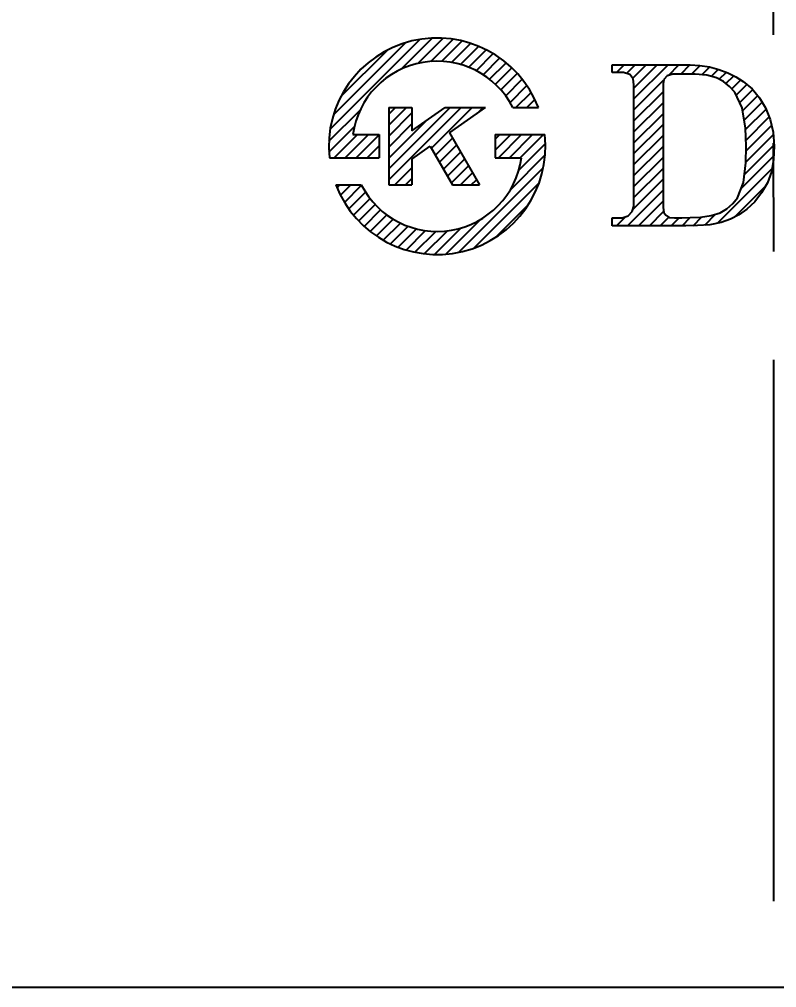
# Model space of a CAD drawing. Extents: x -14459 to -13865, y -11108 to -10688.
# Drawn here: x -14276.1 to -14263.87, y -10923.2 to -10907.55 of the extents above; entities that cross this region are included whole.
import ezdxf

# ---------------------------------------------------------------- set-up
doc = ezdxf.new("R2010")
doc.units = 0
doc.header["$LTSCALE"] = 7
doc.linetypes.add('CENTER', pattern=[2, 1.25, -0.25, 0.25, -0.25])
doc.linetypes.add('CENTER2', pattern=[1.125, 0.75, -0.125, 0.125, -0.125])
doc.layers.get('0').update_dxf_attribs({"color": 2, "linetype": 'CONTINUOUS'})
doc.layers.get('Defpoints').update_dxf_attribs({"linetype": 'CONTINUOUS'})
for name, color, linetype in [('CENTER', 1, 'CENTER2'), ('D', 2, 'CONTINUOUS'), ('DWG', 7, 'CONTINUOUS'), ('FL0702_BODY_DXF_CONTINUOUS_LINE', 7, 'CONTINUOUS')]:
    doc.layers.add(name, color=color, linetype=linetype)
doc.styles.add('DD', font='romans', dxfattribs={"bigfont": 'GHS.shx'})
doc.dimstyles.new('CWC', dxfattribs={"dimscale": 0, "dimtxt": 3.5, "dimasz": 3.5, "dimexe": 2, "dimexo": 1, "dimgap": 1, "dimtad": 1, "dimdec": 4, "dimdsep": 46, "dimtxsty": 'DD', "dimcen": 3, "dimclrd": 2, "dimclre": 2, "dimclrt": 2, "dimadec": 3, "dimazin": 2, "dimtfac": 1, "dimtdec": 4, "dimtmove": 0, "dimatfit": 3, "dimfxl": 1, "dimtvp": 1, "dimtolj": 1, "dimtzin": 0, "dimlwd": -1, "dimlwe": -1, "dimarcsym": 0})
pattern_1 = [(45, (-54799.6698, -25925.32806), (-0.08838834765, 0.08838834765), [])]

# ---------------------------------------------------------------- blocks, each defined once
blk = doc.blocks.new('*D2')
at = {"layer": 'Defpoints', "color": 0, "transparency": 16777216}
for p in [(-14898.431, -11901.19), (-14949.242, -12037.281), (-14923.409, -12037.281)]:
    blk.add_point(p, dxfattribs=at)
at = {"layer": 'DWG', "color": 2, "transparency": 16777216}
for p, q in [((-14899.431, -11901.19), (-14951.242, -11901.19)), ((-14949.242, -11904.69), (-14949.242, -12033.781)), ((-14924.409, -12037.281), (-14951.242, -12037.281))]:
    blk.add_line(p, q, dxfattribs=at)
for points in [[(-14949.825, -11904.69), (-14948.659, -11904.69), (-14949.242, -11901.19)], [(-14949.825, -12033.781), (-14948.659, -12033.781), (-14949.242, -12037.281)]]:
    blk.add_solid(points, dxfattribs=at)
at = {"layer": 'DWG', "color": 2, "transparency": 16777216, "insert": (-14952.909, -11969.236), "char_height": 3.5, "attachment_point": 5, "rotation": 90, "style": 'DD'}
blk.add_mtext('\\A1;(136)', dxfattribs=at)

msp = doc.modelspace()

# ---------------------------------------------------------------- hatches: boundary and pattern name
at = {"layer": 'D'}
h = msp.add_hatch(dxfattribs=at)
h.set_pattern_fill('ANSI31', color=256, style=0)
h.set_pattern_definition(pattern_1)
h.paths.add_polyline_path([(-14267.61192, -10909.41695), (-14268.41434, -10909.41695), (-14268.41434, -10909.79195), (-14267.98969, -10909.79195, -0.73408159), (-14270.57659, -10910.22945), (-14270.98643, -10910.22945, 0.878721)])
h.paths.add_polyline_path([(-14269.10234, -10910.22945), (-14268.66933, -10910.22945), (-14269.15483, -10909.38853), (-14268.73945, -10909.09768), (-14269.39334, -10909.09775), (-14269.75809, -10909.35315), (-14269.75809, -10909.09779), (-14270.13309, -10909.09783), (-14270.13309, -10910.22945), (-14269.75809, -10910.22945), (-14269.75809, -10909.81094), (-14269.46319, -10909.60445)])
h.paths.add_polyline_path([(-14268.73945, -10909.09768), (-14268.57059, -10908.97945), (-14269.22439, -10908.97945), (-14269.39334, -10909.09775)], flags=17)
h.paths.add_polyline_path([(-14269.75809, -10909.09779), (-14269.75809, -10908.97945), (-14270.13309, -10908.97945), (-14270.13309, -10909.09783)], flags=17)
h.paths.add_polyline_path([(-14270.28934, -10909.79195), (-14270.28934, -10909.41695), (-14270.714, -10909.41695, -0.06019991), (-14270.63013, -10909.09788), (-14271.02694, -10909.09792, 0.10058524), (-14271.09177, -10909.79195)])
h.paths.add_polyline_path([(-14268.1271, -10908.97945), (-14267.71726, -10908.97945, 0.71494442), (-14271.02694, -10909.09792), (-14270.63013, -10909.09788, -0.64536207)])
h = msp.add_hatch(dxfattribs=at)
h.set_pattern_fill('ANSI31', color=256, style=0)
h.set_pattern_definition(pattern_1)
h.paths.add_polyline_path([(-14265.3377, -10910.88944), (-14265.14735, -10910.88714), (-14264.94856, -10910.87313), (-14264.76563, -10910.83682), (-14264.61261, -10910.7817), (-14264.47846, -10910.7133), (-14264.34778, -10910.623), (-14264.22143, -10910.50242), (-14264.11087, -10910.3561), (-14264.01842, -10910.19632), (-14263.95328, -10910.01992), (-14263.91915, -10909.82049), (-14263.90928, -10909.60489), (-14263.92591, -10909.37701), (-14263.97325, -10909.16992), (-14264.00228, -10909.09717), (-14264.4071, -10909.09722), (-14264.37134, -10909.31391), (-14264.35832, -10909.60294), (-14264.36563, -10909.87395), (-14264.40421, -10910.18808), (-14264.49908, -10910.43603), (-14264.57831, -10910.53064), (-14264.67234, -10910.6147), (-14264.78121, -10910.68101), (-14264.92392, -10910.72547), (-14265.09668, -10910.7504), (-14265.26522, -10910.75817), (-14265.39792, -10910.75992), (-14265.51687, -10910.76117), (-14265.60676, -10910.75587), (-14265.66042, -10910.71927), (-14265.69286, -10910.67472), (-14265.70375, -10910.5924), (-14265.70375, -10909.09735), (-14266.1725, -10909.0974), (-14266.1725, -10910.5751), (-14266.19947, -10910.66062), (-14266.26851, -10910.73103), (-14266.36189, -10910.75977), (-14266.52239, -10910.75927), (-14266.52239, -10910.88944)])
h.paths.add_polyline_path([(-14265.70375, -10909.09735), (-14265.70375, -10908.59674), (-14265.68794, -10908.52666), (-14265.63707, -10908.46615), (-14265.54508, -10908.44026), (-14265.48023, -10908.43892), (-14265.416, -10908.43805), (-14265.3596, -10908.43773), (-14265.18558, -10908.44035), (-14264.99619, -10908.45613), (-14264.84015, -10908.4971), (-14264.72763, -10908.56026), (-14264.63075, -10908.63661), (-14264.54346, -10908.7281), (-14264.4255, -10908.98571), (-14264.4071, -10909.09722), (-14264.00228, -10909.09717), (-14264.04753, -10908.98376), (-14264.14546, -10908.81915), (-14264.26552, -10908.67691), (-14264.40715, -10908.55674), (-14264.5259, -10908.48091), (-14264.6576, -10908.41557), (-14264.80244, -10908.36138), (-14264.95496, -10908.32125), (-14265.10897, -10908.29737), (-14265.26455, -10908.28948), (-14266.52239, -10908.28948), (-14266.52239, -10908.4133), (-14266.34113, -10908.41376), (-14266.23945, -10908.44198), (-14266.18677, -10908.51411), (-14266.1725, -10908.61392), (-14266.1725, -10909.0974)])

# ---------------------------------------------------------------- linework, layer by layer
at = {"color": 2}
for p, q in [((-14266.52239, -10908.4133), (-14266.52239, -10908.28948)), ((-14266.52239, -10908.28948), (-14265.26455, -10908.28948)), ((-14265.26455, -10908.28948), (-14265.10897, -10908.29737)), ((-14265.10897, -10908.29737), (-14264.95496, -10908.32125)), ((-14264.95496, -10908.32125), (-14264.80244, -10908.36138)), ((-14264.80244, -10908.36138), (-14264.6576, -10908.41557)), ((-14266.34113, -10908.41376), (-14266.52239, -10908.4133)), ((-14266.23945, -10908.44198), (-14266.34113, -10908.41376)), ((-14266.18677, -10908.51411), (-14266.23945, -10908.44198)), ((-14266.1725, -10908.61392), (-14266.18677, -10908.51411)), ((-14265.63707, -10908.46615), (-14265.68794, -10908.52666)), ((-14265.54508, -10908.44026), (-14265.63707, -10908.46615)), ((-14265.48023, -10908.43892), (-14265.54508, -10908.44026)), ((-14265.416, -10908.43805), (-14265.48023, -10908.43892)), ((-14265.3596, -10908.43773), (-14265.416, -10908.43805)), ((-14265.18558, -10908.44035), (-14265.3596, -10908.43773)), ((-14264.99619, -10908.45613), (-14265.18558, -10908.44035)), ((-14264.84015, -10908.4971), (-14264.99619, -10908.45613)), ((-14264.72763, -10908.56026), (-14264.84015, -10908.4971)), ((-14264.6576, -10908.41557), (-14264.5259, -10908.48091)), ((-14264.5259, -10908.48091), (-14264.40715, -10908.55674)), ((-14266.1725, -10910.5751), (-14266.1725, -10908.61392)), ((-14265.68794, -10908.52666), (-14265.70375, -10908.59674)), ((-14265.70375, -10908.59674), (-14265.70375, -10910.5924)), ((-14264.63075, -10908.63661), (-14264.72763, -10908.56026)), ((-14264.54346, -10908.7281), (-14264.63075, -10908.63661)), ((-14264.40715, -10908.55674), (-14264.26552, -10908.67691)), ((-14264.26552, -10908.67691), (-14264.14546, -10908.81915)), ((-14264.4255, -10908.98571), (-14264.54346, -10908.7281)), ((-14264.14546, -10908.81915), (-14264.04753, -10908.98376)), ((-14264.37134, -10909.31391), (-14264.4255, -10908.98571)), ((-14264.04753, -10908.98376), (-14263.97325, -10909.16992)), ((-14263.97325, -10909.16992), (-14263.92591, -10909.37701)), ((-14264.35832, -10909.60294), (-14264.37134, -10909.31391)), ((-14263.92591, -10909.37701), (-14263.90928, -10909.60489)), ((-14264.36563, -10909.87395), (-14264.35832, -10909.60294)), ((-14263.90928, -10909.60489), (-14263.91915, -10909.82049)), ((-14264.40421, -10910.18808), (-14264.36563, -10909.87395)), ((-14263.91915, -10909.82049), (-14263.95328, -10910.01992)), ((-14263.95328, -10910.01992), (-14264.01842, -10910.19632)), ((-14264.49908, -10910.43603), (-14264.40421, -10910.18808)), ((-14264.01842, -10910.19632), (-14264.11087, -10910.3561)), ((-14264.11087, -10910.3561), (-14264.22143, -10910.50242)), ((-14264.67234, -10910.6147), (-14264.57831, -10910.53064)), ((-14264.57831, -10910.53064), (-14264.49908, -10910.43603)), ((-14264.22143, -10910.50242), (-14264.34778, -10910.623)), ((-14266.26851, -10910.73103), (-14266.19947, -10910.66062)), ((-14266.19947, -10910.66062), (-14266.1725, -10910.5751)), ((-14265.70375, -10910.5924), (-14265.69286, -10910.67472)), ((-14265.69286, -10910.67472), (-14265.66042, -10910.71927)), ((-14264.92392, -10910.72547), (-14264.78121, -10910.68101)), ((-14264.78121, -10910.68101), (-14264.67234, -10910.6147)), ((-14264.47846, -10910.7133), (-14264.61261, -10910.7817)), ((-14264.34778, -10910.623), (-14264.47846, -10910.7133)), ((-14266.52239, -10910.75927), (-14266.36189, -10910.75977)), ((-14266.52239, -10910.8894), (-14266.52239, -10910.75927)), ((-14266.36189, -10910.75977), (-14266.26851, -10910.73103)), ((-14265.66042, -10910.71927), (-14265.60676, -10910.75587)), ((-14265.60676, -10910.75587), (-14265.51687, -10910.76117)), ((-14265.51687, -10910.76117), (-14265.39792, -10910.75992)), ((-14265.39792, -10910.75992), (-14265.26522, -10910.75817)), ((-14265.26522, -10910.75817), (-14265.09668, -10910.7504)), ((-14265.09668, -10910.7504), (-14264.92392, -10910.72547)), ((-14264.76563, -10910.83682), (-14264.94856, -10910.87313)), ((-14264.61261, -10910.7817), (-14264.76563, -10910.83682)), ((-14265.3377, -10910.88944), (-14266.52239, -10910.88944)), ((-14265.14735, -10910.88714), (-14265.3377, -10910.88944)), ((-14264.94856, -10910.87313), (-14265.14735, -10910.88714))]:
    msp.add_line(p, q, dxfattribs=at)
for p, q in [((-14270.13309, -10908.97945), (-14269.75809, -10908.97945)), ((-14270.13309, -10908.97945), (-14270.13309, -10910.22945)), ((-14269.75809, -10909.35315), (-14269.22439, -10908.97945)), ((-14269.75809, -10908.97945), (-14269.75809, -10909.35315)), ((-14269.22439, -10908.97945), (-14268.57059, -10908.97945)), ((-14269.15483, -10909.38853), (-14268.57059, -10908.97945)), ((-14268.1271, -10908.97945), (-14267.71726, -10908.97945)), ((-14270.714, -10909.41695), (-14270.28934, -10909.41695)), ((-14270.28934, -10909.41695), (-14270.28934, -10909.79195)), ((-14269.15483, -10909.38853), (-14268.66933, -10910.22945)), ((-14268.41434, -10909.41695), (-14267.61192, -10909.41695)), ((-14268.41434, -10909.41695), (-14268.41434, -10909.79195)), ((-14269.75809, -10909.81094), (-14269.46319, -10909.60445)), ((-14269.46319, -10909.60445), (-14269.10234, -10910.22945)), ((-14271.09177, -10909.79195), (-14270.28934, -10909.79195)), ((-14269.75809, -10909.81094), (-14269.75809, -10910.22945)), ((-14268.41434, -10909.79195), (-14267.98969, -10909.79195)), ((-14270.98643, -10910.22945), (-14270.57659, -10910.22945)), ((-14270.13309, -10910.22945), (-14269.75809, -10910.22945)), ((-14269.10234, -10910.22945), (-14268.66933, -10910.22945))]:
    msp.add_line(p, q)
for radius, start, end in [(1.75, 20.924832, 186.15064), (1.375, 27.035692, 172.16252), (1.75, 200.924832, 6.15064), (1.375, 207.035692, 352.16252)]:
    msp.add_arc((-14269.35184, -10909.60445), radius, start, end)
at = {"layer": 'CENTER', "linetype": 'CENTER'}
msp.add_line((-14263.91467, -10921.8055), (-14263.9373, -10780.21501), dxfattribs=at)
at = {"layer": 'FL0702_BODY_DXF_CONTINUOUS_LINE', "color": 7, "linetype": 'Continuous'}
msp.add_line((-14235.15759, -10923.20196), (-14283.93551, -10923.20196), dxfattribs=at)

# ---------------------------------------------------------------- dimensions: what is measured, and where the dimension line sits
at = {"layer": 'DWG'}
dim = msp.add_linear_dim(base=(-14310.37941, -10928.4618), p1=(-14259.56824, -10792.3713), p2=(-14284.54649, -10928.4618), angle=90, text='(136)', dimstyle='CWC', override={"dimscale": 1}, dxfattribs=at)
dim.commit()
dim.dimension.update_dxf_attribs({"geometry": '*D2', "text_midpoint": (-14314.04608, -10860.41655), "insert": (638.86273, 1108.81904)})

doc.saveas('drawing.dxf')
